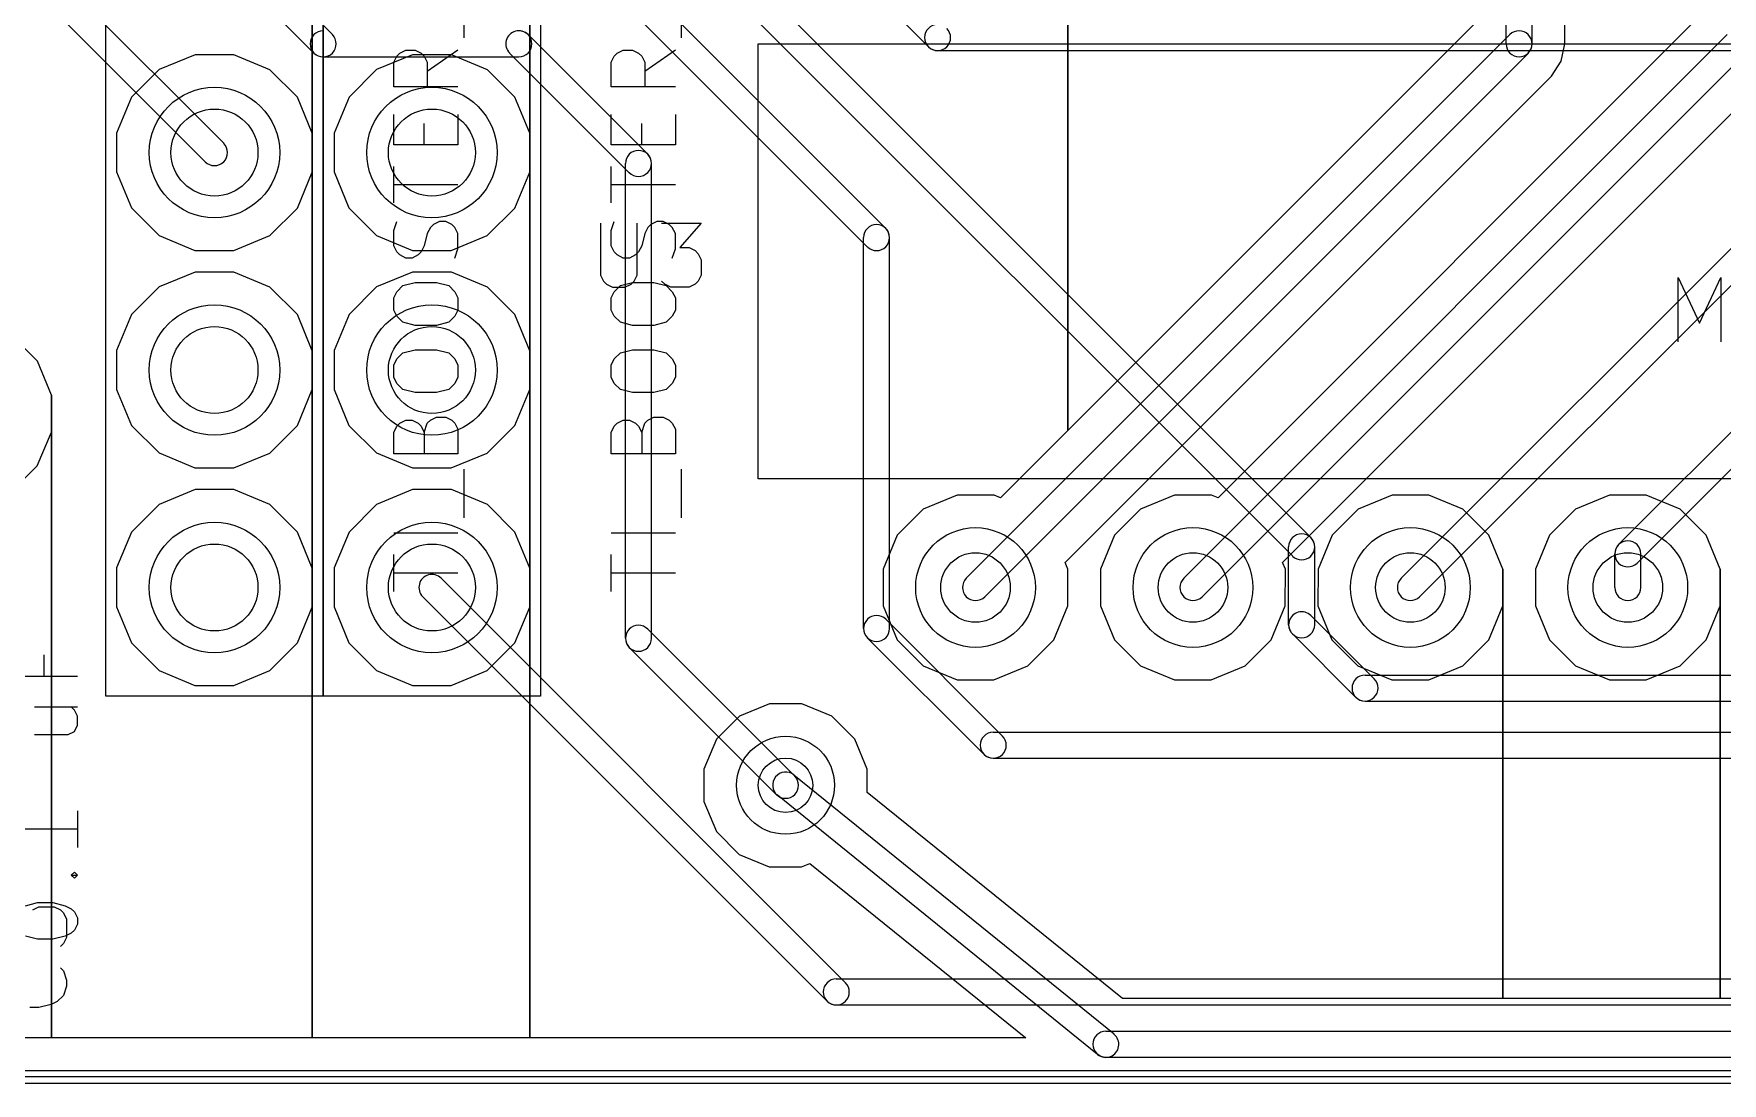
# Model space of a CAD drawing. Extents: x 10 to 410, y -287 to -10.
# Drawn here: x 183.31 to 203.03, y -150.57 to -138.31 of the extents above; entities that cross this region are included whole.
import ezdxf

# ---------------------------------------------------------------- set-up
doc = ezdxf.new("R2010")
doc.units = 0
doc.header["$MEASUREMENT"] = 0
doc.layers.add('Black', color=250, linetype='CONTINUOUS')
doc.layers.add('White', color=7, linetype='CONTINUOUS')

msp = doc.modelspace()

# ---------------------------------------------------------------- linework, layer by layer
at = {"layer": 'BLACK'}
for p, q in [((184.15, -146.05), (184.15, -120.65)), ((186.69, -120.65), (186.69, -146.05)), ((186.69, -146.05), (186.69, -120.65)), ((189.23, -120.65), (189.23, -146.05)), ((200.508, -138.43), (200.508, -136.762)), ((200.812, -138.43), (200.812, -136.762)), ((186.563, -139.474), (186.563, -136.934)), ((186.563, -136.934), (186.563, -139.474)), ((186.563, -139.474), (186.563, -136.934)), ((186.563, -136.934), (186.563, -139.474)), ((189.103, -139.474), (189.103, -136.934)), ((189.103, -136.934), (189.103, -139.474)), ((189.103, -139.474), (189.103, -136.934)), ((189.103, -136.934), (189.103, -139.474)), ((195.39, -142.946), (195.39, -136.946)), ((195.39, -136.946), (195.39, -142.946)), ((195.39, -142.946), (195.39, -136.946)), ((195.39, -136.946), (195.39, -142.946)), ((188.335, -138.361), (188.335, -137.789)), ((190.875, -138.361), (190.875, -137.789)), ((201.193, -138.43), (201.193, -137.95)), ((201.193, -138.43), (201.193, -137.95)), ((200.127, -138.209), (195.39, -142.946)), ((200.127, -138.209), (195.39, -142.946)), ((202.667, -138.209), (197.143, -143.733)), ((202.667, -138.209), (197.143, -143.733)), ((191.77, -143.51), (191.77, -138.43)), ((191.77, -138.43), (219.71, -138.43)), ((200.552, -138.322), (194.202, -144.672)), ((203.092, -138.322), (196.742, -144.672)), ((201.153, -138.634), (201.193, -138.43)), ((201.153, -138.634), (201.193, -138.43)), ((185.194, -138.557), (184.773, -138.73)), ((185.194, -138.557), (184.773, -138.73)), ((185.648, -138.557), (185.194, -138.557)), ((185.648, -138.557), (185.194, -138.557)), ((186.068, -138.732), (185.648, -138.557)), ((186.068, -138.732), (185.648, -138.557)), ((187.734, -138.557), (187.313, -138.73)), ((187.734, -138.557), (187.313, -138.73)), ((187.514, -138.646), (187.549, -138.575)), ((187.514, -138.932), (187.514, -138.646)), ((187.549, -138.575), (187.585, -138.539)), ((187.585, -138.539), (187.656, -138.504)), ((187.656, -138.504), (187.764, -138.504)), ((188.188, -138.557), (187.734, -138.557)), ((188.188, -138.557), (187.734, -138.557)), ((187.764, -138.504), (187.835, -138.539)), ((187.835, -138.539), (187.871, -138.575)), ((187.871, -138.575), (187.906, -138.646)), ((188.264, -138.504), (187.906, -138.754)), ((187.906, -138.646), (187.906, -138.932)), ((188.608, -138.732), (188.188, -138.557)), ((188.608, -138.732), (188.188, -138.557)), ((190.054, -138.646), (190.089, -138.575)), ((190.054, -138.932), (190.054, -138.646)), ((190.089, -138.575), (190.125, -138.539)), ((190.125, -138.539), (190.196, -138.504)), ((190.196, -138.504), (190.304, -138.504)), ((190.304, -138.504), (190.375, -138.539)), ((190.375, -138.539), (190.411, -138.575)), ((190.411, -138.575), (190.446, -138.646)), ((190.804, -138.504), (190.446, -138.754)), ((190.446, -138.646), (190.446, -138.932)), ((200.768, -138.538), (194.418, -144.888)), ((203.308, -138.538), (196.958, -144.888)), ((201.037, -138.807), (201.153, -138.634)), ((201.037, -138.807), (201.153, -138.634)), ((184.773, -138.73), (184.452, -139.052)), ((184.773, -138.73), (184.452, -139.052)), ((186.39, -139.053), (186.068, -138.732)), ((186.39, -139.053), (186.068, -138.732)), ((187.313, -138.73), (186.992, -139.052)), ((187.313, -138.73), (186.992, -139.052)), ((188.93, -139.053), (188.608, -138.732)), ((188.93, -139.053), (188.608, -138.732)), ((195.357, -144.487), (201.037, -138.807)), ((195.357, -144.487), (201.037, -138.807)), ((197.897, -144.487), (203.577, -138.807)), ((197.897, -144.487), (203.577, -138.807)), ((184.452, -139.052), (184.277, -139.472)), ((184.452, -139.052), (184.277, -139.472)), ((186.992, -139.052), (186.817, -139.472)), ((186.992, -139.052), (186.817, -139.472)), ((188.264, -138.932), (187.514, -138.932)), ((190.804, -138.932), (190.054, -138.932)), ((186.563, -139.474), (186.39, -139.053)), ((186.563, -139.474), (186.39, -139.053)), ((189.103, -139.474), (188.93, -139.053)), ((189.103, -139.474), (188.93, -139.053)), ((187.514, -139.611), (187.514, -139.254)), ((187.871, -139.611), (187.871, -139.361)), ((188.264, -139.254), (188.264, -139.611)), ((190.054, -139.611), (190.054, -139.254)), ((190.411, -139.611), (190.411, -139.361)), ((190.804, -139.254), (190.804, -139.611)), ((184.277, -139.472), (184.277, -139.926)), ((184.277, -139.472), (184.277, -139.926)), ((186.563, -142.014), (186.563, -139.474)), ((186.563, -139.928), (186.563, -139.474)), ((186.563, -139.474), (186.563, -142.014)), ((186.563, -142.014), (186.563, -139.474)), ((186.563, -139.928), (186.563, -139.474)), ((186.563, -139.474), (186.563, -142.014)), ((186.817, -139.472), (186.817, -139.926)), ((186.817, -139.472), (186.817, -139.926)), ((188.264, -139.611), (187.514, -139.611)), ((189.103, -142.014), (189.103, -139.474)), ((189.103, -139.928), (189.103, -139.474)), ((189.103, -139.474), (189.103, -142.014)), ((189.103, -142.014), (189.103, -139.474)), ((189.103, -139.928), (189.103, -139.474)), ((189.103, -139.474), (189.103, -142.014)), ((190.804, -139.611), (190.054, -139.611)), ((184.277, -139.926), (184.45, -140.347)), ((184.277, -139.926), (184.45, -140.347)), ((186.388, -140.348), (186.563, -139.928)), ((186.388, -140.348), (186.563, -139.928)), ((186.817, -139.926), (186.99, -140.347)), ((186.817, -139.926), (186.99, -140.347)), ((187.514, -140.289), (187.514, -139.861)), ((188.928, -140.348), (189.103, -139.928)), ((188.928, -140.348), (189.103, -139.928)), ((190.054, -140.289), (190.054, -139.861)), ((188.264, -140.075), (187.514, -140.075)), ((190.804, -140.075), (190.054, -140.075)), ((184.45, -140.347), (184.772, -140.668)), ((184.45, -140.347), (184.772, -140.668)), ((186.067, -140.67), (186.388, -140.348)), ((186.067, -140.67), (186.388, -140.348)), ((186.99, -140.347), (187.312, -140.668)), ((186.99, -140.347), (187.312, -140.668)), ((188.607, -140.67), (188.928, -140.348)), ((188.607, -140.67), (188.928, -140.348)), ((187.514, -140.611), (187.549, -140.504)), ((187.514, -140.789), (187.514, -140.611)), ((187.942, -140.575), (187.906, -140.646)), ((187.978, -140.539), (187.942, -140.575)), ((188.049, -140.504), (187.978, -140.539)), ((188.121, -140.504), (188.049, -140.504)), ((188.192, -140.539), (188.121, -140.504)), ((188.228, -140.575), (188.192, -140.539)), ((188.264, -140.646), (188.228, -140.575)), ((189.929, -140.524), (189.929, -141.131)), ((190.054, -140.611), (190.089, -140.504)), ((190.054, -140.789), (190.054, -140.611)), ((190.357, -141.131), (190.357, -140.524)), ((190.482, -140.575), (190.446, -140.646)), ((190.518, -140.539), (190.482, -140.575)), ((190.589, -140.504), (190.518, -140.539)), ((190.661, -140.504), (190.589, -140.504)), ((190.643, -140.524), (191.107, -140.524)), ((190.732, -140.539), (190.661, -140.504)), ((190.768, -140.575), (190.732, -140.539)), ((190.804, -140.646), (190.768, -140.575)), ((191.107, -140.524), (190.857, -140.809)), ((184.772, -140.668), (185.192, -140.843)), ((184.772, -140.668), (185.192, -140.843)), ((185.646, -140.843), (186.067, -140.67)), ((185.646, -140.843), (186.067, -140.67)), ((187.312, -140.668), (187.732, -140.843)), ((187.312, -140.668), (187.732, -140.843)), ((187.549, -140.861), (187.514, -140.789)), ((187.871, -140.789), (187.835, -140.861)), ((187.906, -140.646), (187.871, -140.789)), ((188.186, -140.843), (188.607, -140.67)), ((188.186, -140.843), (188.607, -140.67)), ((188.228, -140.932), (188.264, -140.825)), ((188.264, -140.825), (188.264, -140.646)), ((190.089, -140.861), (190.054, -140.789)), ((190.411, -140.789), (190.375, -140.861)), ((190.446, -140.646), (190.411, -140.789)), ((190.768, -140.932), (190.804, -140.825)), ((190.804, -140.825), (190.804, -140.646)), ((190.857, -140.809), (190.964, -140.809)), ((190.964, -140.809), (191.036, -140.845)), ((185.192, -140.843), (185.646, -140.843)), ((185.192, -140.843), (185.646, -140.843)), ((187.585, -140.896), (187.549, -140.861)), ((187.656, -140.932), (187.585, -140.896)), ((187.728, -140.932), (187.656, -140.932)), ((187.799, -140.896), (187.728, -140.932)), ((187.732, -140.843), (188.186, -140.843)), ((187.732, -140.843), (188.186, -140.843)), ((187.835, -140.861), (187.799, -140.896)), ((190.125, -140.896), (190.089, -140.861)), ((190.196, -140.932), (190.125, -140.896)), ((190.268, -140.932), (190.196, -140.932)), ((190.339, -140.896), (190.268, -140.932)), ((190.375, -140.861), (190.339, -140.896)), ((191.036, -140.845), (191.071, -140.881)), ((191.071, -140.881), (191.107, -140.952)), ((191.107, -140.952), (191.107, -141.131)), ((185.194, -141.097), (184.773, -141.27)), ((185.194, -141.097), (184.773, -141.27)), ((185.648, -141.097), (185.194, -141.097)), ((185.648, -141.097), (185.194, -141.097)), ((186.068, -141.272), (185.648, -141.097)), ((186.068, -141.272), (185.648, -141.097)), ((187.734, -141.097), (187.313, -141.27)), ((187.734, -141.097), (187.313, -141.27)), ((187.621, -141.254), (187.764, -141.218)), ((188.188, -141.097), (187.734, -141.097)), ((188.188, -141.097), (187.734, -141.097)), ((187.764, -141.218), (188.014, -141.218)), ((188.014, -141.218), (188.156, -141.254)), ((188.608, -141.272), (188.188, -141.097)), ((188.608, -141.272), (188.188, -141.097)), ((189.929, -141.131), (189.964, -141.202)), ((189.964, -141.202), (190, -141.238)), ((190.161, -141.254), (190.304, -141.218)), ((190.286, -141.238), (190.321, -141.202)), ((190.304, -141.218), (190.554, -141.218)), ((190.321, -141.202), (190.357, -141.131)), ((190.554, -141.218), (190.696, -141.254)), ((190.679, -141.238), (190.643, -141.202)), ((191.071, -141.202), (191.036, -141.238)), ((191.107, -141.131), (191.071, -141.202)), ((202.518, -141.909), (202.518, -141.159)), ((202.518, -141.159), (202.768, -141.694)), ((202.768, -141.694), (203.018, -141.159)), ((203.018, -141.159), (203.018, -141.909)), ((184.773, -141.27), (184.452, -141.592)), ((184.773, -141.27), (184.452, -141.592)), ((186.39, -141.593), (186.068, -141.272)), ((186.39, -141.593), (186.068, -141.272)), ((187.313, -141.27), (186.992, -141.592)), ((187.313, -141.27), (186.992, -141.592)), ((187.514, -141.396), (187.549, -141.325)), ((187.514, -141.539), (187.514, -141.396)), ((187.549, -141.325), (187.621, -141.254)), ((188.156, -141.254), (188.228, -141.325)), ((188.228, -141.325), (188.264, -141.396)), ((188.264, -141.396), (188.264, -141.539)), ((188.93, -141.593), (188.608, -141.272)), ((188.93, -141.593), (188.608, -141.272)), ((190, -141.238), (190.071, -141.274)), ((190.054, -141.396), (190.089, -141.325)), ((190.054, -141.539), (190.054, -141.396)), ((190.071, -141.274), (190.214, -141.274)), ((190.089, -141.325), (190.161, -141.254)), ((190.214, -141.274), (190.286, -141.238)), ((190.75, -141.274), (190.679, -141.238)), ((190.696, -141.254), (190.768, -141.325)), ((190.964, -141.274), (190.75, -141.274)), ((190.768, -141.325), (190.804, -141.396)), ((190.804, -141.396), (190.804, -141.539)), ((191.036, -141.238), (190.964, -141.274)), ((184.452, -141.592), (184.277, -142.012)), ((184.452, -141.592), (184.277, -142.012)), ((186.563, -142.014), (186.39, -141.593)), ((186.563, -142.014), (186.39, -141.593)), ((186.992, -141.592), (186.817, -142.012)), ((186.992, -141.592), (186.817, -142.012)), ((187.549, -141.611), (187.514, -141.539)), ((187.621, -141.682), (187.549, -141.611)), ((188.228, -141.611), (188.156, -141.682)), ((188.264, -141.539), (188.228, -141.611)), ((189.103, -142.014), (188.93, -141.593)), ((189.103, -142.014), (188.93, -141.593)), ((190.089, -141.611), (190.054, -141.539)), ((190.161, -141.682), (190.089, -141.611)), ((190.768, -141.611), (190.696, -141.682)), ((190.804, -141.539), (190.768, -141.611)), ((187.764, -141.718), (187.621, -141.682)), ((188.014, -141.718), (187.764, -141.718)), ((188.156, -141.682), (188.014, -141.718)), ((190.304, -141.718), (190.161, -141.682)), ((190.554, -141.718), (190.304, -141.718)), ((190.696, -141.682), (190.554, -141.718)), ((183.351, -142.137), (183.048, -141.833)), ((183.351, -142.137), (183.048, -141.833)), ((187.621, -142.039), (187.764, -142.004)), ((187.764, -142.004), (188.014, -142.004)), ((188.014, -142.004), (188.156, -142.039)), ((190.161, -142.039), (190.304, -142.004)), ((190.304, -142.004), (190.554, -142.004)), ((190.554, -142.004), (190.696, -142.039)), ((183.515, -142.534), (183.351, -142.137)), ((183.515, -142.534), (183.351, -142.137)), ((184.277, -142.012), (184.277, -142.466)), ((184.277, -142.012), (184.277, -142.466)), ((186.563, -144.554), (186.563, -142.014)), ((186.563, -142.468), (186.563, -142.014)), ((186.563, -142.014), (186.563, -144.554)), ((186.563, -144.554), (186.563, -142.014)), ((186.563, -142.468), (186.563, -142.014)), ((186.563, -142.014), (186.563, -144.554)), ((186.817, -142.012), (186.817, -142.466)), ((186.817, -142.012), (186.817, -142.466)), ((187.514, -142.182), (187.549, -142.111)), ((187.514, -142.325), (187.514, -142.182)), ((187.549, -142.111), (187.621, -142.039)), ((188.156, -142.039), (188.228, -142.111)), ((188.228, -142.111), (188.264, -142.182)), ((188.264, -142.182), (188.264, -142.325)), ((189.103, -144.554), (189.103, -142.014)), ((189.103, -142.468), (189.103, -142.014)), ((189.103, -142.014), (189.103, -144.554)), ((189.103, -144.554), (189.103, -142.014)), ((189.103, -142.468), (189.103, -142.014)), ((189.103, -142.014), (189.103, -144.554)), ((190.054, -142.182), (190.089, -142.111)), ((190.054, -142.325), (190.054, -142.182)), ((190.089, -142.111), (190.161, -142.039)), ((190.696, -142.039), (190.768, -142.111)), ((190.768, -142.111), (190.804, -142.182)), ((190.804, -142.182), (190.804, -142.325)), ((187.549, -142.396), (187.514, -142.325)), ((187.621, -142.468), (187.549, -142.396)), ((188.228, -142.396), (188.156, -142.468)), ((188.264, -142.325), (188.228, -142.396)), ((190.089, -142.396), (190.054, -142.325)), ((190.161, -142.468), (190.089, -142.396)), ((190.768, -142.396), (190.696, -142.468)), ((190.804, -142.325), (190.768, -142.396)), ((183.515, -150.039), (183.515, -142.534)), ((183.515, -142.964), (183.515, -142.534)), ((183.515, -142.534), (183.515, -150.039)), ((183.515, -150.039), (183.515, -142.534)), ((183.515, -142.964), (183.515, -142.534)), ((183.515, -142.534), (183.515, -150.039)), ((184.277, -142.466), (184.45, -142.887)), ((184.277, -142.466), (184.45, -142.887)), ((186.388, -142.888), (186.563, -142.468)), ((186.388, -142.888), (186.563, -142.468)), ((186.817, -142.466), (186.99, -142.887)), ((186.817, -142.466), (186.99, -142.887)), ((187.764, -142.504), (187.621, -142.468)), ((188.014, -142.504), (187.764, -142.504)), ((188.156, -142.468), (188.014, -142.504)), ((188.928, -142.888), (189.103, -142.468)), ((188.928, -142.888), (189.103, -142.468)), ((190.304, -142.504), (190.161, -142.468)), ((190.554, -142.504), (190.304, -142.504)), ((190.696, -142.468), (190.554, -142.504)), ((187.942, -142.825), (188.014, -142.789)), ((188.014, -142.789), (188.121, -142.789)), ((188.121, -142.789), (188.192, -142.825)), ((190.482, -142.825), (190.554, -142.789)), ((190.554, -142.789), (190.661, -142.789)), ((190.661, -142.789), (190.732, -142.825)), ((183.35, -143.36), (183.515, -142.964)), ((183.35, -143.36), (183.515, -142.964)), ((184.45, -142.887), (184.772, -143.208)), ((184.45, -142.887), (184.772, -143.208)), ((186.067, -143.21), (186.388, -142.888)), ((186.067, -143.21), (186.388, -142.888)), ((186.99, -142.887), (187.312, -143.208)), ((186.99, -142.887), (187.312, -143.208)), ((187.514, -142.968), (187.549, -142.896)), ((187.514, -143.218), (187.514, -142.968)), ((187.549, -142.896), (187.585, -142.861)), ((187.585, -142.861), (187.656, -142.825)), ((187.656, -142.825), (187.728, -142.825)), ((187.728, -142.825), (187.799, -142.861)), ((187.799, -142.861), (187.835, -142.896)), ((187.835, -142.896), (187.871, -142.968)), ((187.871, -142.968), (187.906, -142.861)), ((187.871, -142.968), (187.871, -143.218)), ((187.906, -142.861), (187.942, -142.825)), ((188.192, -142.825), (188.228, -142.861)), ((188.228, -142.861), (188.264, -142.932)), ((188.264, -142.932), (188.264, -143.218)), ((188.607, -143.21), (188.928, -142.888)), ((188.607, -143.21), (188.928, -142.888)), ((190.054, -142.968), (190.089, -142.896)), ((190.054, -143.218), (190.054, -142.968)), ((190.089, -142.896), (190.125, -142.861)), ((190.125, -142.861), (190.196, -142.825)), ((190.196, -142.825), (190.268, -142.825)), ((190.268, -142.825), (190.339, -142.861)), ((190.339, -142.861), (190.375, -142.896)), ((190.375, -142.896), (190.411, -142.968)), ((190.411, -142.968), (190.446, -142.861)), ((190.411, -142.968), (190.411, -143.218)), ((190.446, -142.861), (190.482, -142.825)), ((190.732, -142.825), (190.768, -142.861)), ((190.768, -142.861), (190.804, -142.932)), ((190.804, -142.932), (190.804, -143.218)), ((195.39, -142.946), (194.603, -143.733)), ((195.39, -142.946), (194.603, -143.733)), ((183.046, -143.664), (183.35, -143.36)), ((183.046, -143.664), (183.35, -143.36)), ((184.772, -143.208), (185.192, -143.383)), ((184.772, -143.208), (185.192, -143.383)), ((185.192, -143.383), (185.646, -143.383)), ((185.192, -143.383), (185.646, -143.383)), ((185.646, -143.383), (186.067, -143.21)), ((185.646, -143.383), (186.067, -143.21)), ((187.312, -143.208), (187.732, -143.383)), ((187.312, -143.208), (187.732, -143.383)), ((188.264, -143.218), (187.514, -143.218)), ((187.732, -143.383), (188.186, -143.383)), ((187.732, -143.383), (188.186, -143.383)), ((188.186, -143.383), (188.607, -143.21)), ((188.186, -143.383), (188.607, -143.21)), ((190.804, -143.218), (190.054, -143.218)), ((188.335, -143.968), (188.335, -143.396)), ((190.875, -143.968), (190.875, -143.396)), ((219.71, -143.51), (191.77, -143.51)), ((185.194, -143.637), (184.773, -143.81)), ((185.194, -143.637), (184.773, -143.81)), ((185.648, -143.637), (185.194, -143.637)), ((185.648, -143.637), (185.194, -143.637)), ((186.068, -143.812), (185.648, -143.637)), ((186.068, -143.812), (185.648, -143.637)), ((187.734, -143.637), (187.313, -143.81)), ((187.734, -143.637), (187.313, -143.81)), ((188.188, -143.637), (187.734, -143.637)), ((188.188, -143.637), (187.734, -143.637)), ((188.608, -143.812), (188.188, -143.637)), ((188.608, -143.812), (188.188, -143.637)), ((194.096, -143.7), (193.699, -143.864)), ((194.096, -143.7), (193.699, -143.864)), ((194.526, -143.701), (194.096, -143.7)), ((194.526, -143.701), (194.096, -143.7)), ((194.603, -143.733), (194.526, -143.701)), ((194.603, -143.733), (194.526, -143.701)), ((196.636, -143.7), (196.239, -143.864)), ((196.636, -143.7), (196.239, -143.864)), ((197.066, -143.701), (196.636, -143.7)), ((197.066, -143.701), (196.636, -143.7)), ((197.143, -143.733), (197.066, -143.701)), ((197.143, -143.733), (197.066, -143.701)), ((199.176, -143.7), (198.779, -143.864)), ((199.176, -143.7), (198.779, -143.864)), ((199.606, -143.701), (199.176, -143.7)), ((199.606, -143.701), (199.176, -143.7)), ((200.002, -143.865), (199.606, -143.701)), ((200.002, -143.865), (199.606, -143.701)), ((201.716, -143.7), (201.319, -143.864)), ((201.716, -143.7), (201.319, -143.864)), ((202.146, -143.701), (201.716, -143.7)), ((202.146, -143.701), (201.716, -143.7)), ((202.542, -143.865), (202.146, -143.701)), ((202.542, -143.865), (202.146, -143.701)), ((184.773, -143.81), (184.452, -144.132)), ((184.773, -143.81), (184.452, -144.132)), ((186.39, -144.133), (186.068, -143.812)), ((186.39, -144.133), (186.068, -143.812)), ((187.313, -143.81), (186.992, -144.132)), ((187.313, -143.81), (186.992, -144.132)), ((188.93, -144.133), (188.608, -143.812)), ((188.93, -144.133), (188.608, -143.812)), ((193.699, -143.864), (193.395, -144.168)), ((193.699, -143.864), (193.395, -144.168)), ((196.239, -143.864), (195.935, -144.168)), ((196.239, -143.864), (195.935, -144.168)), ((198.779, -143.864), (198.475, -144.168)), ((198.779, -143.864), (198.475, -144.168)), ((200.306, -144.169), (200.002, -143.865)), ((200.306, -144.169), (200.002, -143.865)), ((201.319, -143.864), (201.015, -144.168)), ((201.319, -143.864), (201.015, -144.168)), ((202.846, -144.169), (202.542, -143.865)), ((202.846, -144.169), (202.542, -143.865)), ((184.452, -144.132), (184.277, -144.552)), ((184.452, -144.132), (184.277, -144.552)), ((186.563, -144.554), (186.39, -144.133)), ((186.563, -144.554), (186.39, -144.133)), ((186.992, -144.132), (186.817, -144.552)), ((186.992, -144.132), (186.817, -144.552)), ((188.264, -144.146), (187.514, -144.146)), ((189.103, -144.554), (188.93, -144.133)), ((189.103, -144.554), (188.93, -144.133)), ((190.804, -144.146), (190.054, -144.146)), ((193.395, -144.168), (193.231, -144.564)), ((193.395, -144.168), (193.231, -144.564)), ((195.935, -144.168), (195.771, -144.564)), ((195.935, -144.168), (195.771, -144.564)), ((198.475, -144.168), (198.311, -144.564)), ((198.475, -144.168), (198.311, -144.564)), ((200.47, -144.566), (200.306, -144.169)), ((200.47, -144.566), (200.306, -144.169)), ((201.015, -144.168), (200.851, -144.564)), ((201.015, -144.168), (200.851, -144.564)), ((203.01, -144.566), (202.846, -144.169)), ((203.01, -144.566), (202.846, -144.169)), ((184.277, -144.552), (184.277, -145.006)), ((184.277, -144.552), (184.277, -145.006)), ((186.563, -150.039), (186.563, -144.554)), ((186.563, -145.008), (186.563, -144.554)), ((186.563, -144.554), (186.563, -150.039)), ((186.563, -150.039), (186.563, -144.554)), ((186.563, -145.008), (186.563, -144.554)), ((186.563, -144.554), (186.563, -150.039)), ((186.817, -144.552), (186.817, -145.006)), ((186.817, -144.552), (186.817, -145.006)), ((187.514, -144.825), (187.514, -144.396)), ((189.103, -150.039), (189.103, -144.554)), ((189.103, -145.008), (189.103, -144.554)), ((189.103, -144.554), (189.103, -150.039)), ((189.103, -150.039), (189.103, -144.554)), ((189.103, -145.008), (189.103, -144.554)), ((189.103, -144.554), (189.103, -150.039)), ((190.054, -144.825), (190.054, -144.396)), ((193.231, -144.564), (193.23, -144.994)), ((193.231, -144.564), (193.23, -144.994)), ((195.39, -144.566), (195.357, -144.487)), ((195.39, -144.566), (195.357, -144.487)), ((195.389, -144.996), (195.39, -144.566)), ((195.389, -144.996), (195.39, -144.566)), ((195.771, -144.564), (195.77, -144.994)), ((195.771, -144.564), (195.77, -144.994)), ((197.93, -144.566), (197.897, -144.487)), ((197.93, -144.566), (197.897, -144.487)), ((197.929, -144.996), (197.93, -144.566)), ((197.929, -144.996), (197.93, -144.566)), ((198.311, -144.564), (198.31, -144.994)), ((198.311, -144.564), (198.31, -144.994)), ((200.469, -144.996), (200.47, -144.566)), ((200.469, -144.996), (200.47, -144.566)), ((200.47, -149.581), (200.47, -144.566)), ((200.47, -144.566), (200.47, -149.581)), ((200.47, -149.581), (200.47, -144.566)), ((200.47, -144.566), (200.47, -149.581)), ((200.851, -144.564), (200.85, -144.994)), ((200.851, -144.564), (200.85, -144.994)), ((203.009, -144.996), (203.01, -144.566)), ((203.009, -144.996), (203.01, -144.566)), ((203.01, -149.581), (203.01, -144.566)), ((203.01, -144.566), (203.01, -149.581)), ((203.01, -149.581), (203.01, -144.566)), ((203.01, -144.566), (203.01, -149.581)), ((188.264, -144.611), (187.514, -144.611)), ((190.804, -144.611), (190.054, -144.611)), ((184.277, -145.006), (184.45, -145.427)), ((184.277, -145.006), (184.45, -145.427)), ((186.388, -145.428), (186.563, -145.008)), ((186.388, -145.428), (186.563, -145.008)), ((186.817, -145.006), (186.99, -145.427)), ((186.817, -145.006), (186.99, -145.427)), ((188.928, -145.428), (189.103, -145.008)), ((188.928, -145.428), (189.103, -145.008)), ((193.23, -144.994), (193.394, -145.391)), ((193.23, -144.994), (193.394, -145.391)), ((195.225, -145.392), (195.389, -144.996)), ((195.225, -145.392), (195.389, -144.996)), ((195.77, -144.994), (195.934, -145.391)), ((195.77, -144.994), (195.934, -145.391)), ((197.765, -145.392), (197.929, -144.996)), ((197.765, -145.392), (197.929, -144.996)), ((198.31, -144.994), (198.474, -145.391)), ((198.31, -144.994), (198.474, -145.391)), ((200.305, -145.392), (200.469, -144.996)), ((200.305, -145.392), (200.469, -144.996)), ((200.85, -144.994), (201.014, -145.391)), ((200.85, -144.994), (201.014, -145.391)), ((202.845, -145.392), (203.009, -144.996)), ((202.845, -145.392), (203.009, -144.996)), ((184.45, -145.427), (184.772, -145.748)), ((184.45, -145.427), (184.772, -145.748)), ((186.067, -145.75), (186.388, -145.428)), ((186.067, -145.75), (186.388, -145.428)), ((186.99, -145.427), (187.312, -145.748)), ((186.99, -145.427), (187.312, -145.748)), ((188.607, -145.75), (188.928, -145.428)), ((188.607, -145.75), (188.928, -145.428)), ((193.394, -145.391), (193.698, -145.695)), ((193.394, -145.391), (193.698, -145.695)), ((194.921, -145.696), (195.225, -145.392)), ((194.921, -145.696), (195.225, -145.392)), ((195.934, -145.391), (196.238, -145.695)), ((195.934, -145.391), (196.238, -145.695)), ((197.461, -145.696), (197.765, -145.392)), ((197.461, -145.696), (197.765, -145.392)), ((198.474, -145.391), (198.778, -145.695)), ((198.474, -145.391), (198.778, -145.695)), ((200.001, -145.696), (200.305, -145.392)), ((200.001, -145.696), (200.305, -145.392)), ((201.014, -145.391), (201.318, -145.695)), ((201.014, -145.391), (201.318, -145.695)), ((202.541, -145.696), (202.845, -145.392)), ((202.541, -145.696), (202.845, -145.392)), ((183.426, -145.568), (183.426, -145.818)), ((184.772, -145.748), (185.192, -145.923)), ((184.772, -145.748), (185.192, -145.923)), ((185.646, -145.923), (186.067, -145.75)), ((185.646, -145.923), (186.067, -145.75)), ((187.312, -145.748), (187.732, -145.923)), ((187.312, -145.748), (187.732, -145.923)), ((188.186, -145.923), (188.607, -145.75)), ((188.186, -145.923), (188.607, -145.75)), ((193.698, -145.695), (194.094, -145.859)), ((193.698, -145.695), (194.094, -145.859)), ((194.524, -145.86), (194.921, -145.696)), ((194.524, -145.86), (194.921, -145.696)), ((196.238, -145.695), (196.634, -145.859)), ((196.238, -145.695), (196.634, -145.859)), ((197.064, -145.86), (197.461, -145.696)), ((197.064, -145.86), (197.461, -145.696)), ((198.778, -145.695), (199.174, -145.859)), ((198.778, -145.695), (199.174, -145.859)), ((199.604, -145.86), (200.001, -145.696)), ((199.604, -145.86), (200.001, -145.696)), ((201.318, -145.695), (201.714, -145.859)), ((201.318, -145.695), (201.714, -145.859)), ((202.144, -145.86), (202.541, -145.696)), ((202.144, -145.86), (202.541, -145.696)), ((183.819, -145.818), (183.069, -145.818)), ((185.192, -145.923), (185.646, -145.923)), ((185.192, -145.923), (185.646, -145.923)), ((187.732, -145.923), (188.186, -145.923)), ((187.732, -145.923), (188.186, -145.923)), ((194.094, -145.859), (194.524, -145.86)), ((194.094, -145.859), (194.524, -145.86)), ((196.634, -145.859), (197.064, -145.86)), ((196.634, -145.859), (197.064, -145.86)), ((199.174, -145.859), (199.604, -145.86)), ((199.174, -145.859), (199.604, -145.86)), ((201.714, -145.859), (202.144, -145.86)), ((201.714, -145.859), (202.144, -145.86)), ((186.69, -146.05), (184.15, -146.05)), ((189.23, -146.05), (186.69, -146.05)), ((191.902, -146.138), (191.552, -146.282)), ((191.902, -146.138), (191.552, -146.282)), ((192.281, -146.138), (191.902, -146.138)), ((192.281, -146.138), (191.902, -146.138)), ((192.631, -146.283), (192.281, -146.138)), ((192.631, -146.283), (192.281, -146.138)), ((183.319, -146.175), (183.819, -146.175)), ((183.783, -146.211), (183.747, -146.175)), ((183.819, -146.282), (183.783, -146.211)), ((183.819, -146.389), (183.819, -146.282)), ((191.552, -146.282), (191.284, -146.55)), ((191.552, -146.282), (191.284, -146.55)), ((192.899, -146.551), (192.631, -146.283)), ((192.899, -146.551), (192.631, -146.283)), ((183.319, -146.497), (183.711, -146.497)), ((183.711, -146.497), (183.783, -146.461)), ((183.783, -146.461), (183.819, -146.389)), ((191.284, -146.55), (191.138, -146.9)), ((191.284, -146.55), (191.138, -146.9)), ((193.043, -146.902), (192.899, -146.551)), ((193.043, -146.902), (192.899, -146.551)), ((191.138, -146.9), (191.138, -147.279)), ((191.138, -146.9), (191.138, -147.279)), ((193.043, -147.173), (193.043, -146.902)), ((193.043, -147.173), (193.043, -146.902)), ((195.928, -149.998), (192.188, -146.97)), ((191.138, -147.279), (191.283, -147.629)), ((191.138, -147.279), (191.283, -147.629)), ((195.736, -150.235), (191.997, -147.206)), ((196.026, -149.581), (193.043, -147.173)), ((196.026, -149.581), (193.043, -147.173)), ((183.819, -147.389), (183.819, -147.818)), ((183.819, -147.604), (183.069, -147.604)), ((191.283, -147.629), (191.55, -147.897)), ((191.283, -147.629), (191.55, -147.897)), ((191.55, -147.897), (191.9, -148.043)), ((191.55, -147.897), (191.9, -148.043)), ((183.747, -148.139), (183.783, -148.104)), ((183.783, -148.104), (183.819, -148.139)), ((191.9, -148.043), (192.279, -148.043)), ((191.9, -148.043), (192.279, -148.043)), ((192.279, -148.043), (192.374, -148.004)), ((192.279, -148.043), (192.374, -148.004)), ((192.374, -148.004), (194.896, -150.039)), ((192.374, -148.004), (194.896, -150.039)), ((183.783, -148.175), (183.747, -148.139)), ((183.747, -148.139), (183.819, -148.139)), ((183.819, -148.139), (183.783, -148.175)), ((183.211, -148.497), (183.354, -148.461)), ((183.299, -148.544), (183.37, -148.509)), ((183.354, -148.461), (183.533, -148.461)), ((183.37, -148.509), (183.549, -148.509)), ((183.533, -148.461), (183.676, -148.497)), ((183.549, -148.509), (183.62, -148.544)), ((183.676, -148.497), (183.747, -148.532)), ((183.62, -148.544), (183.656, -148.58)), ((183.656, -148.58), (183.692, -148.652)), ((183.692, -148.652), (183.692, -148.866)), ((183.747, -148.532), (183.783, -148.568)), ((183.783, -148.568), (183.819, -148.639)), ((183.819, -148.711), (183.783, -148.782)), ((183.819, -148.639), (183.819, -148.711)), ((183.354, -148.889), (183.211, -148.854)), ((183.533, -148.889), (183.354, -148.889)), ((183.676, -148.854), (183.533, -148.889)), ((183.692, -148.866), (183.656, -148.937)), ((183.747, -148.818), (183.676, -148.854)), ((183.783, -148.782), (183.747, -148.818)), ((183.656, -148.937), (183.62, -148.973)), ((183.62, -149.223), (183.656, -149.259)), ((183.656, -149.259), (183.692, -149.366)), ((183.692, -149.437), (183.656, -149.544)), ((183.692, -149.366), (183.692, -149.437)), ((183.37, -149.687), (183.263, -149.687)), ((183.513, -149.652), (183.37, -149.687)), ((183.584, -149.616), (183.513, -149.652)), ((183.656, -149.544), (183.584, -149.616)), ((200.47, -149.581), (196.026, -149.581)), ((200.47, -149.581), (196.026, -149.581)), ((203.01, -149.581), (200.47, -149.581)), ((203.01, -149.581), (200.47, -149.581)), ((205.201, -149.581), (203.01, -149.581)), ((205.201, -149.581), (203.01, -149.581)), ((183.515, -150.039), (182.448, -150.039)), ((183.515, -150.039), (182.448, -150.039)), ((186.563, -150.039), (183.515, -150.039)), ((186.563, -150.039), (183.515, -150.039)), ((189.103, -150.039), (186.563, -150.039)), ((189.103, -150.039), (186.563, -150.039)), ((194.896, -150.039), (189.103, -150.039)), ((194.896, -150.039), (189.103, -150.039)), ((195.834, -149.962), (229.87, -149.962)), ((195.834, -150.266), (229.87, -150.266)), ((162.56, -150.42), (245.11, -150.42)), ((245.11, -150.495), (162.56, -150.495)), ((245.11, -150.495), (162.56, -150.495)), ((245.11, -150.495), (162.56, -150.495)), ((245.11, -150.495), (162.56, -150.495)), ((245.11, -150.495), (162.56, -150.495)), ((245.11, -150.495), (162.56, -150.495)), ((245.11, -150.495), (162.56, -150.495)), ((162.56, -150.57), (245.11, -150.57))]:
    msp.add_line(p, q, dxfattribs=at)
for centre, radius in [((185.42, -139.7), 0.762), ((185.42, -139.7), 0.762), ((185.42, -139.7), 0.762), ((187.96, -139.7), 0.762), ((187.96, -139.7), 0.762), ((187.96, -139.7), 0.762), ((185.42, -142.24), 0.762), ((185.42, -142.24), 0.762), ((185.42, -142.24), 0.762), ((187.96, -142.24), 0.762), ((187.96, -142.24), 0.762), ((187.96, -142.24), 0.762), ((185.42, -144.78), 0.762), ((185.42, -144.78), 0.762), ((185.42, -144.78), 0.762), ((187.96, -144.78), 0.762), ((187.96, -144.78), 0.762), ((187.96, -144.78), 0.762), ((194.31, -144.78), 0.699), ((194.31, -144.78), 0.699), ((194.31, -144.78), 0.699), ((196.85, -144.78), 0.699), ((196.85, -144.78), 0.699), ((196.85, -144.78), 0.699), ((199.39, -144.78), 0.699), ((199.39, -144.78), 0.699), ((199.39, -144.78), 0.699), ((201.93, -144.78), 0.699), ((201.93, -144.78), 0.699), ((201.93, -144.78), 0.699), ((192.091, -147.09), 0.572)]:
    msp.add_circle(centre, radius, dxfattribs=at)
for centre, start, end in [((200.66, -138.43), 180, 360), ((200.66, -138.43), -45, 135), ((194.31, -144.78), 135, 315), ((196.85, -144.78), 135, 315), ((192.093, -147.088), 411, 591), ((195.834, -150.114), 90, 270), ((195.832, -150.116), 231, 411)]:
    msp.add_arc(centre, 0.152, start, end, dxfattribs=at)
at = {"layer": 'WHITE'}
for p, q in [((193.76, -138.465), (188.832, -133.537)), ((198.228, -144.197), (188.543, -134.512)), ((198.012, -144.412), (188.328, -134.728)), ((188.459, -135.782), (193.262, -140.585)), ((188.243, -135.998), (193.046, -140.801)), ((185.528, -137.052), (186.798, -138.322)), ((185.312, -137.268), (186.582, -138.538)), ((183.724, -137.789), (185.528, -139.592)), ((183.509, -138.004), (185.312, -139.808)), ((190.481, -139.719), (189.084, -138.322)), ((205.6, -138.354), (199.282, -144.672)), ((186.69, -138.582), (188.976, -138.582)), ((190.265, -139.935), (188.868, -138.538)), ((193.867, -138.509), (203.273, -138.509)), ((205.816, -138.57), (199.498, -144.888)), ((190.221, -145.373), (190.221, -139.827)), ((190.525, -145.373), (190.525, -139.827)), ((193.002, -145.259), (193.002, -140.693)), ((193.306, -145.259), (193.306, -140.693)), ((201.822, -144.279), (205.423, -140.679)), ((202.038, -144.495), (205.638, -140.894)), ((197.968, -145.215), (197.968, -144.305)), ((198.272, -145.215), (198.272, -144.305)), ((201.778, -144.78), (201.778, -144.387)), ((202.082, -144.78), (202.082, -144.387)), ((192.792, -149.396), (188.068, -144.672)), ((192.576, -149.612), (187.852, -144.888)), ((193.262, -145.151), (194.625, -146.515)), ((198.968, -145.848), (198.228, -145.108)), ((190.481, -145.265), (192.198, -146.983)), ((198.752, -146.063), (198.012, -145.323)), ((190.265, -145.48), (191.983, -147.198)), ((193.046, -145.367), (194.41, -146.73)), ((198.86, -145.803), (204.939, -145.803)), ((198.86, -146.108), (204.939, -146.108)), ((194.517, -146.47), (207.01, -146.47)), ((194.517, -146.775), (207.01, -146.775)), ((192.684, -149.352), (219.308, -149.352)), ((192.684, -149.656), (219.308, -149.656)), ((162.56, -150.42), (245.11, -150.42)), ((162.56, -150.57), (245.11, -150.57))]:
    msp.add_line(p, q, dxfattribs=at)
for centre, radius in [((185.42, -139.7), 0.762), ((187.96, -139.7), 0.762), ((185.42, -139.7), 0.508), ((187.96, -139.7), 0.508), ((185.42, -142.24), 0.762), ((187.96, -142.24), 0.762), ((185.42, -142.24), 0.508), ((187.96, -142.24), 0.508), ((185.42, -144.78), 0.762), ((187.96, -144.78), 0.762), ((194.31, -144.78), 0.699), ((196.85, -144.78), 0.699), ((199.39, -144.78), 0.699), ((201.93, -144.78), 0.699), ((185.42, -144.78), 0.508), ((187.96, -144.78), 0.508), ((194.31, -144.78), 0.406), ((196.85, -144.78), 0.406), ((199.39, -144.78), 0.406), ((201.93, -144.78), 0.406), ((192.091, -147.09), 0.572), ((192.091, -147.09), 0.318)]:
    msp.add_circle(centre, radius, dxfattribs=at)
for centre, start, end in [((193.867, -138.357), 90, 270), ((193.867, -138.357), 225, 405), ((186.69, -138.43), 90, 270), ((186.69, -138.43), 225, 405), ((188.976, -138.43), 405, 585), ((188.976, -138.43), 270, 450), ((185.42, -139.7), 225, 405), ((190.373, -139.827), 360, 540), ((190.373, -139.827), 225, 405), ((193.154, -140.693), 360, 540), ((193.154, -140.693), 225, 405), ((198.12, -144.305), 360, 540), ((198.12, -144.305), 225, 405), ((201.93, -144.387), 360, 540), ((201.93, -144.387), 135, 315), ((187.96, -144.78), 405, 585), ((199.39, -144.78), 135, 315), ((201.93, -144.78), 180, 360), ((193.154, -145.259), 45, 225), ((198.12, -145.215), 405, 585), ((190.373, -145.373), 45, 225), ((193.154, -145.259), 180, 360), ((198.12, -145.215), 180, 360), ((190.373, -145.373), 180, 360), ((198.86, -145.955), 90, 270), ((198.86, -145.955), 225, 405), ((194.517, -146.622), 90, 270), ((194.517, -146.622), 225, 405), ((192.091, -147.09), 225, 405), ((192.684, -149.504), 90, 270), ((192.684, -149.504), 225, 405)]:
    msp.add_arc(centre, 0.152, start, end, dxfattribs=at)

doc.saveas('drawing.dxf')
